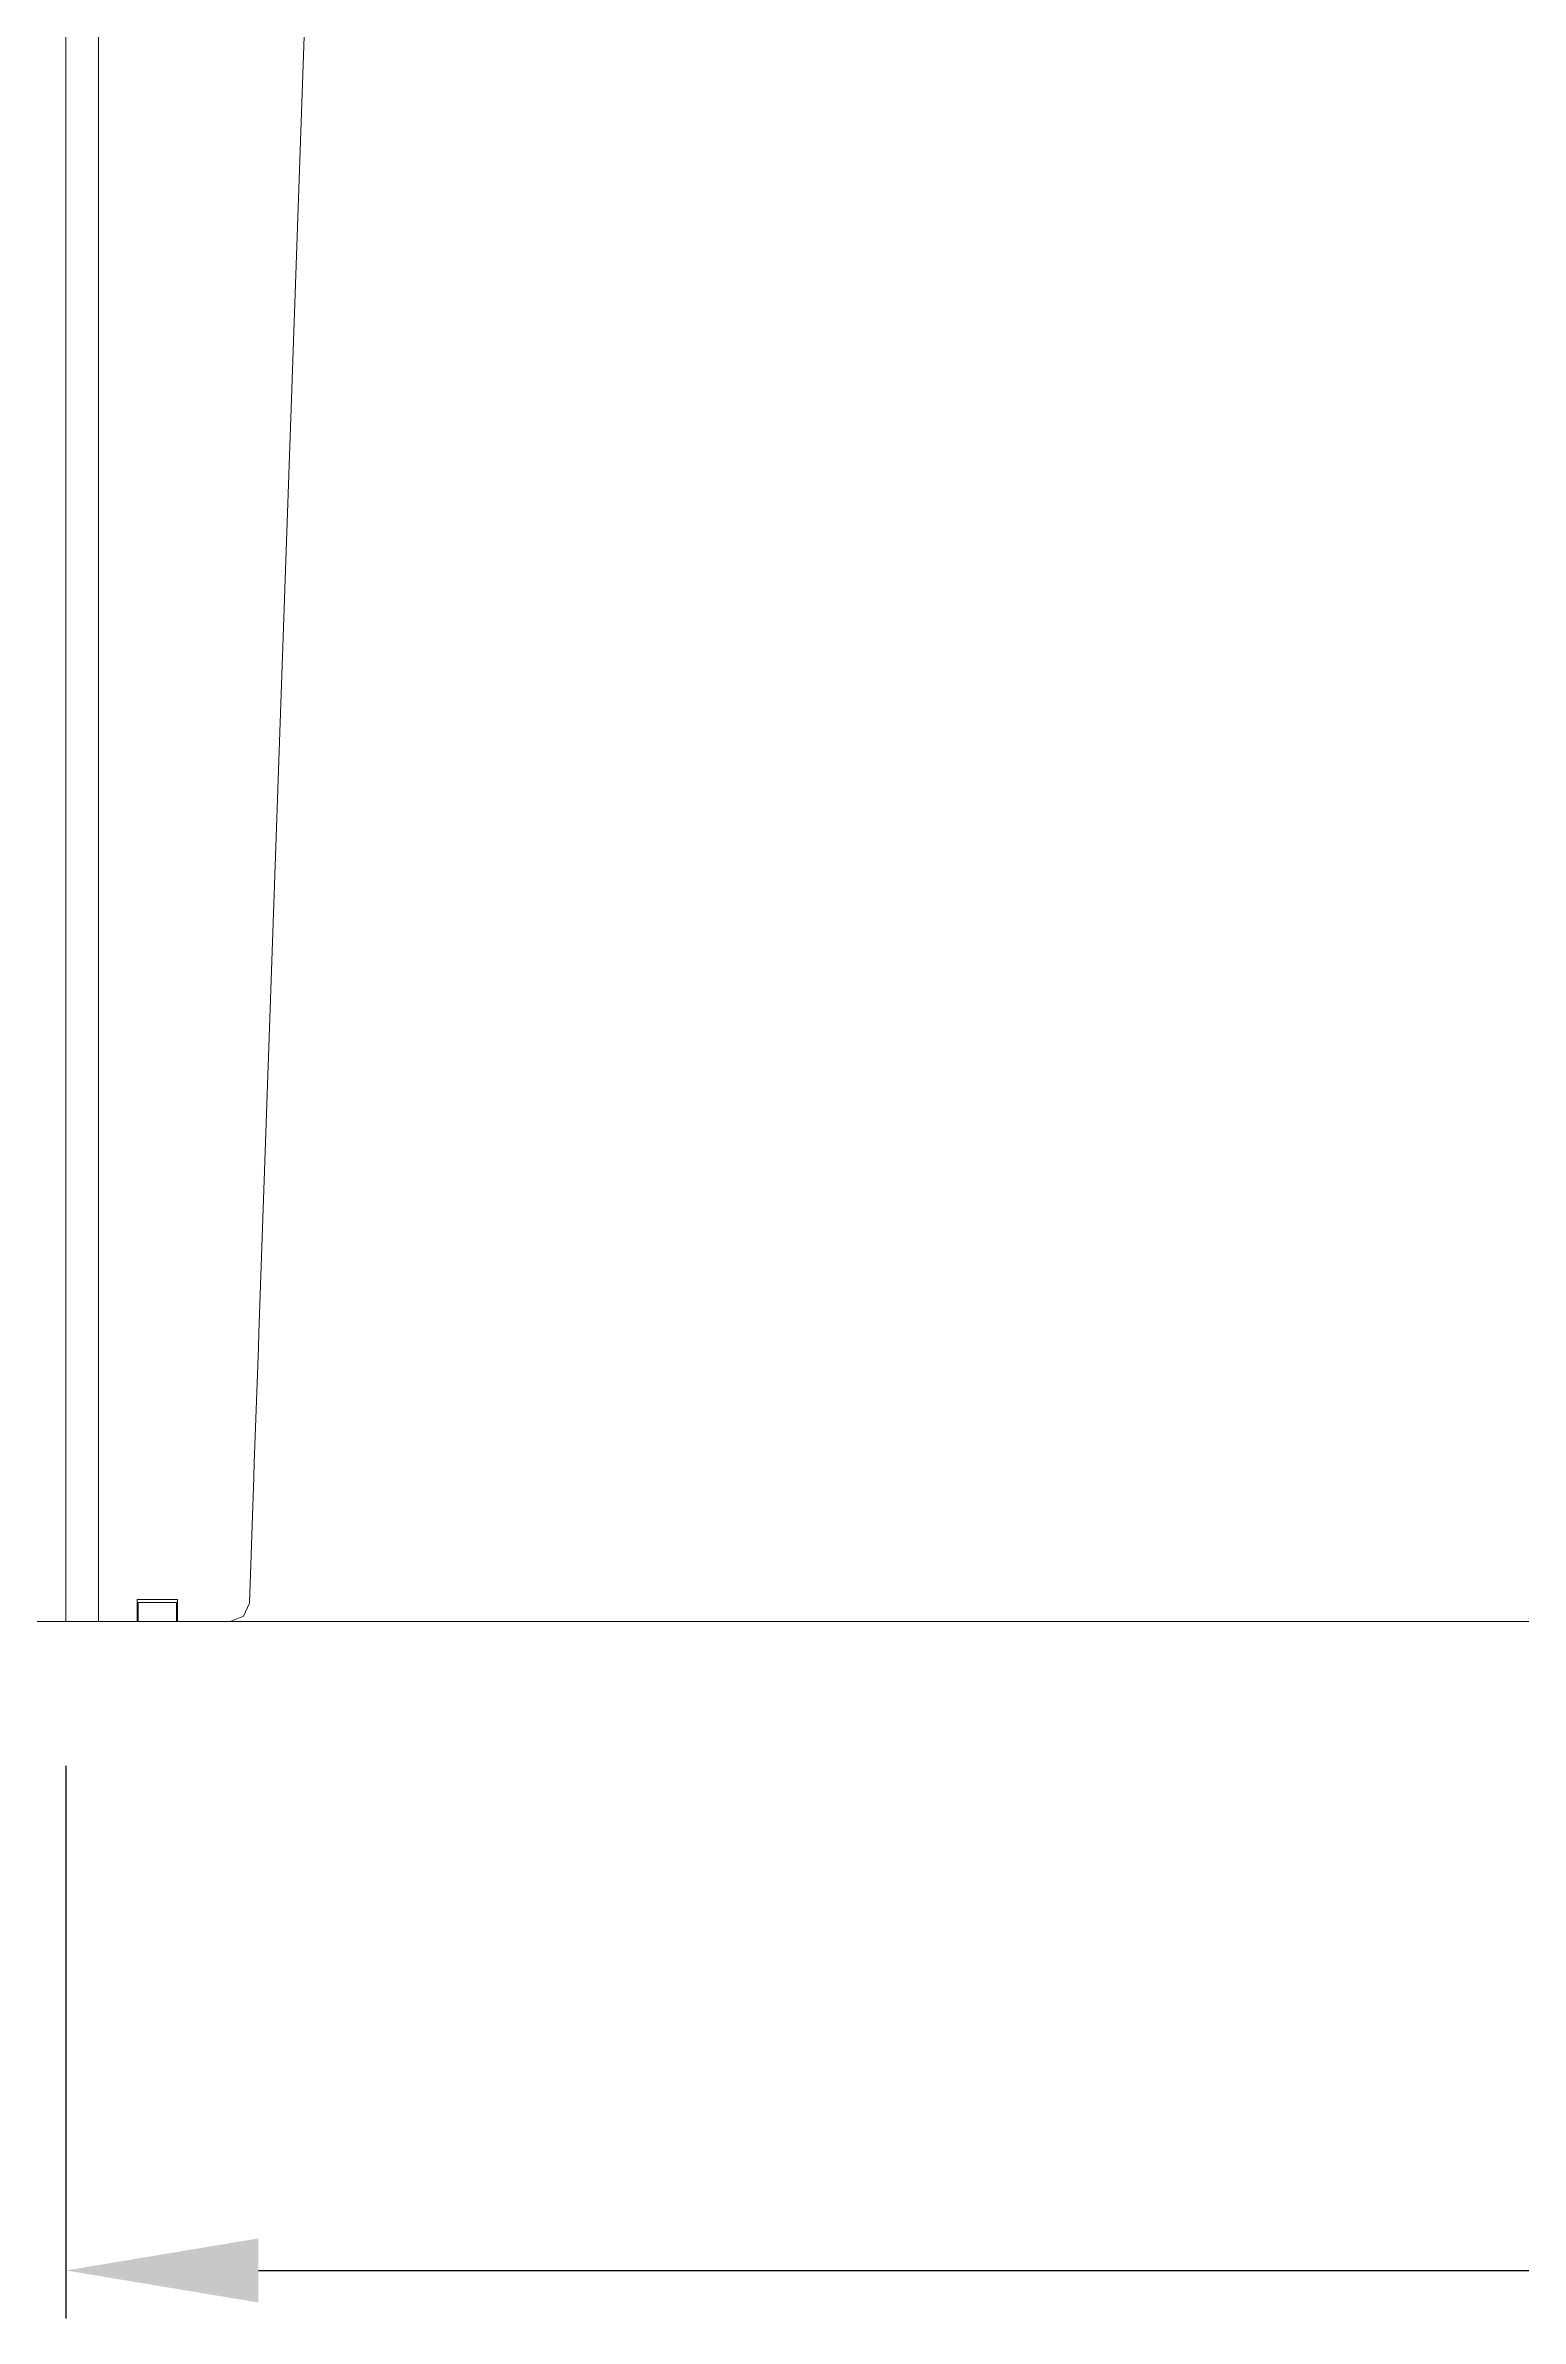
# Model space of a CAD drawing. Header units: millimetres. Extents: x 22162 to 28102, y 3160 to 7360.
# Drawn here: x 24501.5 to 24808.1, y 5743.2 to 6215.9 of the extents above; entities that cross this region are included whole.
import ezdxf

# ---------------------------------------------------------------- set-up
doc = ezdxf.new("R2010")
doc.units = ezdxf.units.MM
doc.header["$LTSCALE"] = 0.3
for name, color, linetype, lineweight in [('KOTY', 3, 'Continuous', 9), ('OBRYSOVA', 7, 'Continuous', 9), ('Visible', 7, 'Continuous', 18)]:
    doc.layers.add(name, color=color, linetype=linetype, lineweight=lineweight)
doc.styles.add('SEACAD_Arial', font='arial.ttf', dxfattribs={"width": 0.8})
doc.dimstyles.new('ISO-25', dxfattribs={"dimtxt": 1.6, "dimasz": 2, "dimexe": 0.5, "dimexo": 1.5, "dimtad": 1, "dimdec": 0, "dimtxsty": 'SEACAD_Arial', "dimcen": 2, "dimadec": 0, "dimazin": 0, "dimtfac": 1, "dimtdec": 0, "dimtmove": 0, "dimatfit": 3, "dimfxl": 1, "dimarcsym": 0})

# ---------------------------------------------------------------- blocks, each defined once
blk = doc.blocks.new('*D289')
at = {"layer": 'Defpoints', "color": 0}
for p in [(24505.76, 5888.13), (26305.76, 5888.13), (26305.76, 5753.23)]:
    blk.add_point(p, dxfattribs=at)
at = {"layer": 'KOTY', "color": 0, "lineweight": -2}
for p, q in [((24505.76, 5858.13), (24505.76, 5743.23)), ((26305.76, 5858.13), (26305.76, 5743.23)), ((24545.76, 5753.23), (26265.76, 5753.23))]:
    blk.add_line(p, q, dxfattribs=at)
at = {"layer": 'KOTY', "color": 0}
for points in [[(24545.76, 5759.9), (24545.76, 5746.56), (24505.76, 5753.23)], [(26265.76, 5746.56), (26265.76, 5759.9), (26305.76, 5753.23)]]:
    blk.add_solid(points, dxfattribs=at)
at = {"layer": 'KOTY', "color": 0, "insert": (25405.76, 5782.07), "char_height": 32, "attachment_point": 5, "style": 'SEACAD_Arial'}
blk.add_mtext('1800', dxfattribs=at)

msp = doc.modelspace()

# ---------------------------------------------------------------- linework, layer by layer
at = {"layer": 'OBRYSOVA'}
msp.add_line((22719.36, 5888.13), (26449.68, 5888.13), dxfattribs=at)
at = {"layer": 'Visible', "color": 0}
for p, q in [((24505.76, 5888.13), (24505.76, 6318.13)), ((24512.49, 6318.13), (24512.49, 5888.13)), ((24545.85, 5948.16), (24557.76, 6289.04)), ((24556.75, 6260.22), (24545.85, 5948.16)), ((24545.85, 5948.16), (24545.75, 5945.16)), ((24545.75, 5945.16), (24545.85, 5948.16)), ((24545.75, 5945.16), (24545.85, 5948.16)), ((24545.85, 5948.16), (24545.85, 5948.16)), ((24545.85, 5948.16), (24545.85, 5948.16)), ((24545.75, 5945.16), (24544.91, 5921.16)), ((24544.91, 5921.16), (24545.75, 5945.16)), ((24545.75, 5945.16), (24545.75, 5945.16)), ((24545.75, 5945.16), (24545.75, 5945.16)), ((24544.81, 5918.16), (24543.89, 5891.99)), ((24543.89, 5891.99), (24544.8, 5918.16)), ((24544.8, 5918.16), (24544.91, 5921.16)), ((24544.8, 5918.16), (24544.91, 5921.16)), ((24544.81, 5918.16), (24544.8, 5918.16)), ((24544.8, 5918.16), (24544.8, 5918.16)), ((24544.91, 5921.16), (24544.81, 5918.16)), ((24544.91, 5921.16), (24544.91, 5921.16)), ((24544.91, 5921.16), (24544.91, 5921.16)), ((24505.76, 5888.13), (24505.76, 5892.13)), ((24520.56, 5892.72), (24520.56, 5888.13)), ((24520.56, 5892.72), (24528.96, 5892.72)), ((24520.56, 5892.13), (24520.76, 5892.13)), ((24520.76, 5892.13), (24528.76, 5892.13)), ((24520.76, 5888.13), (24520.76, 5892.13)), ((24528.76, 5892.13), (24528.96, 5892.13)), ((24528.76, 5888.13), (24528.76, 5892.13)), ((24528.96, 5892.72), (24528.96, 5888.13)), ((24505.76, 5888.13), (24509.76, 5888.13)), ((24505.76, 5888.13), (24509.76, 5888.13)), ((24509.76, 5888.13), (24505.76, 5888.13)), ((24510.56, 5888.13), (24507.73, 5888.13)), ((24509.76, 5888.13), (24509.76, 5888.13)), ((24509.76, 5888.13), (24509.76, 5888.13)), ((24509.76, 5888.13), (24514.76, 5888.13)), ((24509.76, 5888.13), (24509.76, 5888.13)), ((24509.76, 5888.13), (24535.76, 5888.13)), ((24512.49, 5888.13), (24520.56, 5888.13)), ((24512.49, 5888.13), (24512.49, 5888.13)), ((24514.76, 5888.13), (24520.76, 5888.13)), ((24514.76, 5888.13), (24514.76, 5888.13)), ((24520.76, 5888.13), (24520.76, 5888.13)), ((24520.76, 5888.13), (24528.76, 5888.13)), ((24522.76, 5888.13), (24522.76, 5888.13)), ((24528.76, 5888.13), (24528.76, 5888.13)), ((24528.76, 5888.13), (24539.76, 5888.13)), ((24528.96, 5888.13), (24539.89, 5888.13)), ((24535.76, 5888.13), (24535.76, 5888.13)), ((24535.76, 5888.13), (24535.76, 5888.13)), ((24536.76, 5888.13), (24536.76, 5888.13)), ((24539.76, 5888.13), (24539.76, 5888.13)), ((24539.76, 5888.13), (24539.76, 5888.13)), ((24539.76, 5888.13), (24539.76, 5888.13)), ((24539.89, 5888.13), (24539.76, 5888.13))]:
    msp.add_line(p, q, dxfattribs=at)
for points in [[(24543.89, 5891.99), (24542.67, 5889.25), (24539.89, 5888.13)], [(24539.89, 5888.13), (24542.67, 5889.25), (24543.89, 5891.99)], [(24507.73, 5888.13), (24505.76, 5888.13)], [(24507.73, 5888.13), (24512.49, 5888.13)], [(24510.56, 5888.13), (24509.76, 5888.13)], [(24510.56, 5888.13), (24512.49, 5888.13)], [(24536.76, 5888.13), (24533.26, 5888.13), (24526.26, 5888.13), (24522.76, 5888.13)], [(24522.76, 5888.13), (24524.81, 5888.13), (24529.76, 5888.13)], [(24529.76, 5888.13), (24534.71, 5888.13), (24536.76, 5888.13)], [(24529.76, 5888.13), (24529.76, 5888.13)], [(24539.76, 5888.13), (24535.76, 5888.13)], [(24535.76, 5888.13), (24539.76, 5888.13)]]:
    msp.add_lwpolyline(points, dxfattribs=at)

# ---------------------------------------------------------------- dimensions: what is measured, and where the dimension line sits
at = {"layer": 'KOTY'}
dim = msp.add_linear_dim(base=(26305.76, 5753.23), p1=(24505.76, 5888.13), p2=(26305.76, 5888.13), dimstyle='ISO-25', override={"dimlfac": 1, "dimtxsty": 'SEACAD_Arial', "dimsah": 1, "dimtolj": 0}, dxfattribs=at)
dim.commit()
dim.dimension.update_dxf_attribs({"geometry": '*D289', "text_midpoint": (25405.76, 5782.07)})

doc.saveas('drawing.dxf')
